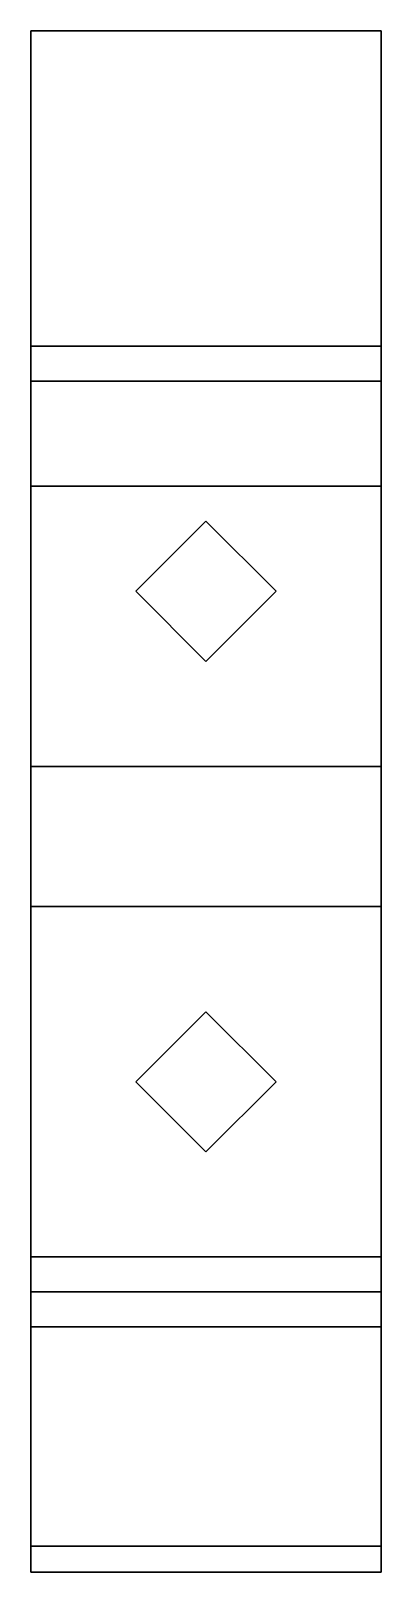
# Model space of a CAD drawing. Extents: x -0.05 to 0.05, y -0.21 to 0.23.
import ezdxf

# ---------------------------------------------------------------- set-up
doc = ezdxf.new("R2010")
doc.units = 0
doc.layers.add('CRANE_HOOK', color=2, linetype='CONTINUOUS')

msp = doc.modelspace()

# ---------------------------------------------------------------- linework, layer by layer
at = {"layer": 'CRANE_HOOK'}
for points in [[(-0.05, 0.23, -0.43), (-0.05, -0.20255, -0.43), (-0.05, -0.13, -0.32), (-0.05, 0.13, -0.32)], [(0.05, 0.13, -0.32), (0.05, 0.23, -0.43), (-0.05, 0.23, -0.43), (-0.05, 0.13, -0.32)], [(0.05, 0.23, -0.43), (0.05, -0.20255, -0.43), (-0.05, -0.20255, -0.43), (-0.05, 0.23, -0.43)], [(-0.05, 0.14, -0.66), (-0.05, -0.12, -0.66), (-0.05, -0.20255, -0.43), (-0.05, 0.23, -0.43)], [(0.05, 0.23, -0.43), (0.05, 0.14, -0.66), (-0.05, 0.14, -0.66), (-0.05, 0.23, -0.43)], [(-0.05, 0.23, -0.43), (-0.05, -0.20255, -0.43), (0.05, -0.20255, -0.43), (0.05, 0.23, -0.43)], [(0.05, -0.13, -0.32), (0.05, -0.20255, -0.43), (0.05, 0.23, -0.43), (0.05, 0.13, -0.32)], [(0.05, -0.20255, -0.43), (0.05, -0.12, -0.66), (0.05, 0.14, -0.66), (0.05, 0.23, -0.43)], [(0.05, 0.14, -0.66), (0.05, 0.02, -0.66), (-0.05, 0.02, -0.66), (-0.05, 0.14, -0.66)], [(0.05, 0.1, -0.86), (0.05, 0.14, -0.89), (-0.05, 0.14, -0.89), (-0.05, 0.1, -0.86)], [(-0.05, 0.1, -0.86), (-0.05, 0.14, -0.89), (-0.05, -0.02, -1), (-0.05, -0.02, -0.94)], [(-0.05, -0.02, -1), (-0.05, 0.14, -0.89), (0.05, 0.14, -0.89), (0.05, -0.02, -1)], [(0.05, -0.02, -1), (0.05, 0.14, -0.89), (0.05, 0.1, -0.86), (0.05, -0.02, -0.94)], [(-0.05, 0.13, -0.32), (-0.05, -0.13, -0.32), (0.05, -0.13, -0.32), (0.05, 0.13, -0.32)], [(0.05, -0.02, -0.94), (0.05, 0.1, -0.86), (-0.05, 0.1, -0.86), (-0.05, -0.02, -0.94)], [(0, 0.09, -0.32), (-0.02, 0.07, -0.32), (-0.02, 0.07), (0, 0.09)], [(0.02, 0.07, -0.32), (0, 0.09, -0.32), (0, 0.09), (0.02, 0.07)], [(-0.02, 0.07, -0.32), (0, 0.05, -0.32), (0, 0.05), (-0.02, 0.07)], [(0, 0.05, -0.32), (0.02, 0.07, -0.32), (0.02, 0.07), (0, 0.05)], [(-0.05, -0.14, -0.8), (-0.05, -0.21, -0.76), (-0.05, -0.12, -0.66), (-0.05, 0.02, -0.66)], [(0.05, 0.02, -0.66), (0.05, -0.14, -0.8), (-0.05, -0.14, -0.8), (-0.05, 0.02, -0.66)], [(0.05, -0.12, -0.66), (0.05, -0.21, -0.76), (0.05, -0.14, -0.8), (0.05, 0.02, -0.66)], [(0.05, -0.14, -0.87), (0.05, -0.02, -0.94), (-0.05, -0.02, -0.94), (-0.05, -0.14, -0.87)], [(-0.05, -0.02, -0.94), (-0.05, -0.02, -1), (-0.05, -0.21, -0.93), (-0.05, -0.14, -0.87)], [(-0.05, -0.21, -0.93), (-0.05, -0.02, -1), (0.05, -0.02, -1), (0.05, -0.21, -0.93)], [(0.05, -0.21, -0.93), (0.05, -0.02, -1), (0.05, -0.02, -0.94), (0.05, -0.14, -0.87)], [(0, -0.05, -0.32), (-0.02, -0.07, -0.32), (-0.02, -0.07), (0, -0.05)], [(0.02, -0.07, -0.32), (0, -0.05, -0.32), (0, -0.05), (0.02, -0.07)], [(-0.02, -0.07, -0.32), (0, -0.09, -0.32), (0, -0.09), (-0.02, -0.07)], [(0, -0.09, -0.32), (0.02, -0.07, -0.32), (0.02, -0.07), (0, -0.09)], [(-0.05, -0.20255, -0.43), (-0.05, -0.12, -0.66), (0.05, -0.12, -0.66), (0.05, -0.20255, -0.43)], [(-0.05, -0.12, -0.66), (-0.05, -0.21, -0.76), (0.05, -0.21, -0.76), (0.05, -0.12, -0.66)], [(-0.05, -0.13, -0.32), (-0.05, -0.20255, -0.43), (0.05, -0.20255, -0.43), (0.05, -0.13, -0.32)], [(0.05, -0.14, -0.8), (0.05, -0.14, -0.87), (-0.05, -0.14, -0.87), (-0.05, -0.14, -0.8)], [(-0.05, -0.14, -0.87), (-0.05, -0.21, -0.93), (-0.05, -0.21, -0.76), (-0.05, -0.14, -0.8)], [(0.05, -0.21, -0.76), (0.05, -0.21, -0.93), (0.05, -0.14, -0.87), (0.05, -0.14, -0.8)], [(-0.05, -0.21, -0.76), (-0.05, -0.21, -0.93), (0.05, -0.21, -0.93), (0.05, -0.21, -0.76)]]:
    msp.add_3dface(points, dxfattribs=at)

doc.saveas('drawing.dxf')
